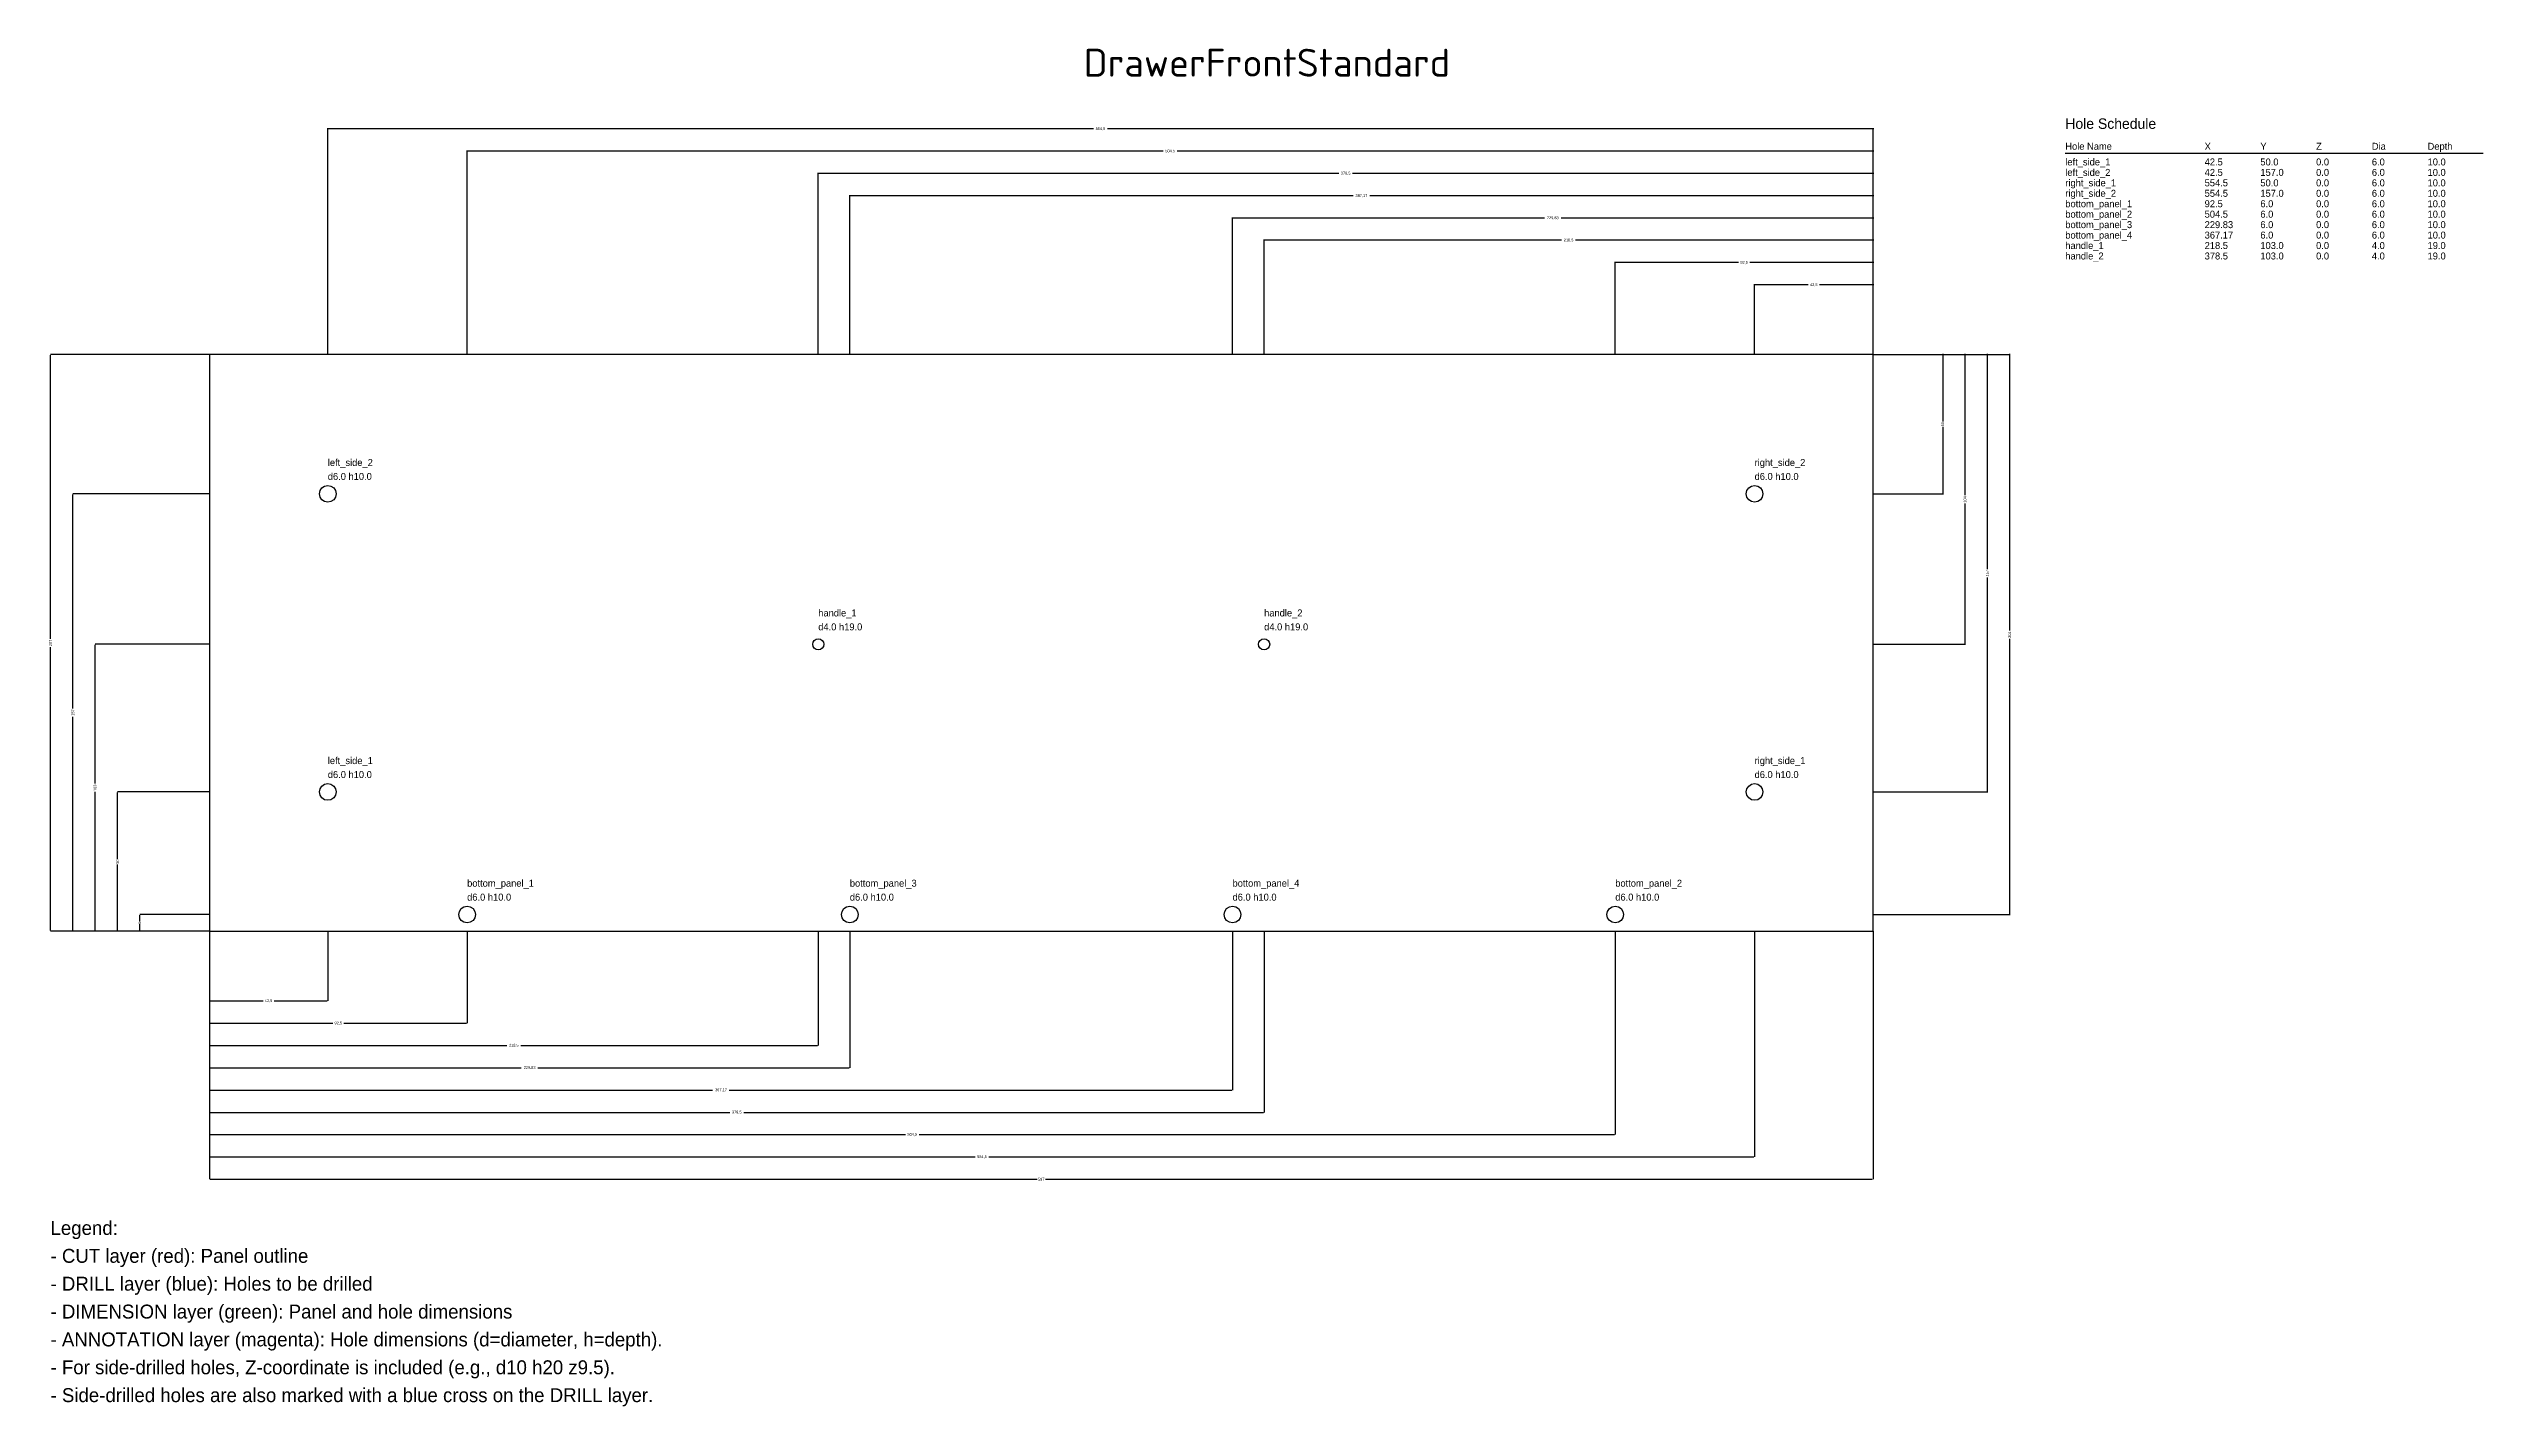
# Model space of a CAD drawing. Header units: millimetres. Extents: x -58 to 816, y -171 to 317.
import ezdxf
from ezdxf.enums import TextEntityAlignment as Align

# ---------------------------------------------------------------- set-up
doc = ezdxf.new("R2010")
doc.units = ezdxf.units.MM
for name, color, linetype in [('ANNOTATION', 6, 'Continuous'), ('CUT', 1, 'Continuous'), ('DIMENSION', 3, 'Continuous')]:
    doc.layers.add(name, color=color, linetype=linetype)
doc.styles.add('Title', font='ISOCPEUR.ttf')
doc.dimstyles.get("Standard").update_dxf_attribs({"dimtxt": 2.5, "dimasz": 2.5, "dimexe": 1.25, "dimexo": 0.625, "dimtad": 1, "dimtxsty": 'Standard', "dimcen": 2.5, "dimazin": 3, "dimtfac": 1, "dimtmove": 0, "dimatfit": 3})

# ---------------------------------------------------------------- blocks, each defined once
blk = doc.blocks.new('_CLOSEDFILLED')
at = {"color": 0, "linetype": 'ByBlock'}
blk.add_solid([(-1, 0.2), (0, 0), (-1, -0.2)], dxfattribs=at)
blk = doc.blocks.new('*D0')
for p, q in [((0, 0), (0, -25)), ((42.5, 0), (42.5, -25)), ((0.25, -25), (19.25, -25)), ((23.25, -25), (42.25, -25))]:
    blk.add_line(p, q)
at = {"layer": 'Defpoints'}
for p in [(0, 0), (42.5, 0), (0, -25)]:
    blk.add_point(p, dxfattribs=at)
at = {"layer": 'DIMENSION', "xscale": 0.25, "yscale": 0.25, "rotation": 180}
blk.add_blockref('_CLOSEDFILLED', (0, -25), dxfattribs=at)
at = {"layer": 'DIMENSION', "xscale": 0.25, "yscale": 0.25}
blk.add_blockref('_CLOSEDFILLED', (42.5, -25), dxfattribs=at)
at = {"layer": 'DIMENSION', "insert": (21.25, -25), "char_height": 1, "attachment_point": 5}
blk.add_mtext('42,5', dxfattribs=at)
blk = doc.blocks.new('*D2')
for p, q in [((0, 0), (0, -33)), ((92.5, 0), (92.5, -33)), ((0.25, -33), (44.25, -33)), ((48.25, -33), (92.25, -33))]:
    blk.add_line(p, q)
at = {"layer": 'Defpoints'}
for p in [(0, 0), (92.5, 0), (0, -33)]:
    blk.add_point(p, dxfattribs=at)
at = {"layer": 'DIMENSION', "xscale": 0.25, "yscale": 0.25, "rotation": 180}
blk.add_blockref('_CLOSEDFILLED', (0, -33), dxfattribs=at)
at = {"layer": 'DIMENSION', "xscale": 0.25, "yscale": 0.25}
blk.add_blockref('_CLOSEDFILLED', (92.5, -33), dxfattribs=at)
at = {"layer": 'DIMENSION', "insert": (46.25, -33), "char_height": 1, "attachment_point": 5}
blk.add_mtext('92,5', dxfattribs=at)
blk = doc.blocks.new('*D3')
for p, q in [((0, 0), (0, -41)), ((218.5, 0), (218.5, -41)), ((0.25, -41), (106.75, -41)), ((111.75, -41), (218.25, -41))]:
    blk.add_line(p, q)
at = {"layer": 'Defpoints'}
for p in [(0, 0), (218.5, 0), (0, -41)]:
    blk.add_point(p, dxfattribs=at)
at = {"layer": 'DIMENSION', "xscale": 0.25, "yscale": 0.25, "rotation": 180}
blk.add_blockref('_CLOSEDFILLED', (0, -41), dxfattribs=at)
at = {"layer": 'DIMENSION', "xscale": 0.25, "yscale": 0.25}
blk.add_blockref('_CLOSEDFILLED', (218.5, -41), dxfattribs=at)
at = {"layer": 'DIMENSION', "insert": (109.25, -41), "char_height": 1, "attachment_point": 5}
blk.add_mtext('218,5', dxfattribs=at)
blk = doc.blocks.new('*D4')
for p, q in [((0, 0), (0, -49)), ((229.83, 0), (229.83, -49)), ((0.25, -49), (111.915, -49)), ((117.915, -49), (229.58, -49))]:
    blk.add_line(p, q)
at = {"layer": 'Defpoints'}
for p in [(0, 0), (229.83, 0), (0, -49)]:
    blk.add_point(p, dxfattribs=at)
at = {"layer": 'DIMENSION', "xscale": 0.25, "yscale": 0.25, "rotation": 180}
blk.add_blockref('_CLOSEDFILLED', (0, -49), dxfattribs=at)
at = {"layer": 'DIMENSION', "xscale": 0.25, "yscale": 0.25}
blk.add_blockref('_CLOSEDFILLED', (229.83, -49), dxfattribs=at)
at = {"layer": 'DIMENSION', "insert": (114.915, -49), "char_height": 1, "attachment_point": 5}
blk.add_mtext('229,83', dxfattribs=at)
blk = doc.blocks.new('*D5')
for p, q in [((0, 0), (0, -57)), ((367.17, 0), (367.17, -57)), ((0.25, -57), (180.585, -57)), ((186.585, -57), (366.92, -57))]:
    blk.add_line(p, q)
at = {"layer": 'Defpoints'}
for p in [(0, 0), (367.17, 0), (0, -57)]:
    blk.add_point(p, dxfattribs=at)
at = {"layer": 'DIMENSION', "xscale": 0.25, "yscale": 0.25, "rotation": 180}
blk.add_blockref('_CLOSEDFILLED', (0, -57), dxfattribs=at)
at = {"layer": 'DIMENSION', "xscale": 0.25, "yscale": 0.25}
blk.add_blockref('_CLOSEDFILLED', (367.17, -57), dxfattribs=at)
at = {"layer": 'DIMENSION', "insert": (183.585, -57), "char_height": 1, "attachment_point": 5}
blk.add_mtext('367,17', dxfattribs=at)
blk = doc.blocks.new('*D6')
for p, q in [((0, 0), (0, -65)), ((378.5, 0), (378.5, -65)), ((0.25, -65), (186.75, -65)), ((191.75, -65), (378.25, -65))]:
    blk.add_line(p, q)
at = {"layer": 'Defpoints'}
for p in [(0, 0), (378.5, 0), (0, -65)]:
    blk.add_point(p, dxfattribs=at)
at = {"layer": 'DIMENSION', "xscale": 0.25, "yscale": 0.25, "rotation": 180}
blk.add_blockref('_CLOSEDFILLED', (0, -65), dxfattribs=at)
at = {"layer": 'DIMENSION', "xscale": 0.25, "yscale": 0.25}
blk.add_blockref('_CLOSEDFILLED', (378.5, -65), dxfattribs=at)
at = {"layer": 'DIMENSION', "insert": (189.25, -65), "char_height": 1, "attachment_point": 5}
blk.add_mtext('378,5', dxfattribs=at)
blk = doc.blocks.new('*D7')
for p, q in [((0, 0), (0, -73)), ((504.5, 0), (504.5, -73)), ((0.25, -73), (249.75, -73)), ((254.75, -73), (504.25, -73))]:
    blk.add_line(p, q)
at = {"layer": 'Defpoints'}
for p in [(0, 0), (504.5, 0), (0, -73)]:
    blk.add_point(p, dxfattribs=at)
at = {"layer": 'DIMENSION', "xscale": 0.25, "yscale": 0.25, "rotation": 180}
blk.add_blockref('_CLOSEDFILLED', (0, -73), dxfattribs=at)
at = {"layer": 'DIMENSION', "xscale": 0.25, "yscale": 0.25}
blk.add_blockref('_CLOSEDFILLED', (504.5, -73), dxfattribs=at)
at = {"layer": 'DIMENSION', "insert": (252.25, -73), "char_height": 1, "attachment_point": 5}
blk.add_mtext('504,5', dxfattribs=at)
blk = doc.blocks.new('*D8')
for p, q in [((0, 0), (0, -81)), ((554.5, 0), (554.5, -81)), ((0.25, -81), (274.75, -81)), ((279.75, -81), (554.25, -81))]:
    blk.add_line(p, q)
at = {"layer": 'Defpoints'}
for p in [(0, 0), (554.5, 0), (0, -81)]:
    blk.add_point(p, dxfattribs=at)
at = {"layer": 'DIMENSION', "xscale": 0.25, "yscale": 0.25, "rotation": 180}
blk.add_blockref('_CLOSEDFILLED', (0, -81), dxfattribs=at)
at = {"layer": 'DIMENSION', "xscale": 0.25, "yscale": 0.25}
blk.add_blockref('_CLOSEDFILLED', (554.5, -81), dxfattribs=at)
at = {"layer": 'DIMENSION', "insert": (277.25, -81), "char_height": 1, "attachment_point": 5}
blk.add_mtext('554,5', dxfattribs=at)
blk = doc.blocks.new('*D9')
for p, q in [((0, 0), (0, -89)), ((597, 0), (597, -89)), ((0.25, -89), (297, -89)), ((300, -89), (596.75, -89))]:
    blk.add_line(p, q)
at = {"layer": 'Defpoints'}
for p in [(0, 0), (597, 0), (0, -89)]:
    blk.add_point(p, dxfattribs=at)
at = {"layer": 'DIMENSION', "xscale": 0.25, "yscale": 0.25, "rotation": 180}
blk.add_blockref('_CLOSEDFILLED', (0, -89), dxfattribs=at)
at = {"layer": 'DIMENSION', "xscale": 0.25, "yscale": 0.25}
blk.add_blockref('_CLOSEDFILLED', (597, -89), dxfattribs=at)
at = {"layer": 'DIMENSION', "insert": (298.5, -89), "char_height": 1, "attachment_point": 5}
blk.add_mtext('597', dxfattribs=at)
blk = doc.blocks.new('*D10')
for p, q in [((573.75, 232), (554.25, 232)), ((554.5, 207), (554.5, 232)), ((597.25, 232), (577.75, 232)), ((597, 207), (597, 232))]:
    blk.add_line(p, q)
at = {"layer": 'Defpoints'}
for p in [(597, 232), (554.5, 207), (597, 207)]:
    blk.add_point(p, dxfattribs=at)
at = {"layer": 'DIMENSION', "xscale": 0.25, "yscale": 0.25}
blk.add_blockref('_CLOSEDFILLED', (554.5, 232), dxfattribs=at)
at = {"layer": 'DIMENSION', "xscale": 0.25, "yscale": 0.25, "rotation": 180}
blk.add_blockref('_CLOSEDFILLED', (597, 232), dxfattribs=at)
at = {"layer": 'DIMENSION', "insert": (575.75, 232), "char_height": 1, "attachment_point": 5}
blk.add_mtext('42,5', dxfattribs=at)
blk = doc.blocks.new('*D11')
for p, q in [((548.75, 240), (504.25, 240)), ((504.5, 207), (504.5, 240)), ((597.25, 240), (552.75, 240)), ((597, 207), (597, 240))]:
    blk.add_line(p, q)
at = {"layer": 'Defpoints'}
for p in [(597, 240), (504.5, 207), (597, 207)]:
    blk.add_point(p, dxfattribs=at)
at = {"layer": 'DIMENSION', "xscale": 0.25, "yscale": 0.25}
blk.add_blockref('_CLOSEDFILLED', (504.5, 240), dxfattribs=at)
at = {"layer": 'DIMENSION', "xscale": 0.25, "yscale": 0.25, "rotation": 180}
blk.add_blockref('_CLOSEDFILLED', (597, 240), dxfattribs=at)
at = {"layer": 'DIMENSION', "insert": (550.75, 240), "char_height": 1, "attachment_point": 5}
blk.add_mtext('92,5', dxfattribs=at)
blk = doc.blocks.new('*D12')
for p, q in [((485.25, 248), (378.25, 248)), ((378.5, 207), (378.5, 248)), ((597.25, 248), (490.25, 248)), ((597, 207), (597, 248))]:
    blk.add_line(p, q)
at = {"layer": 'Defpoints'}
for p in [(597, 248), (378.5, 207), (597, 207)]:
    blk.add_point(p, dxfattribs=at)
at = {"layer": 'DIMENSION', "xscale": 0.25, "yscale": 0.25}
blk.add_blockref('_CLOSEDFILLED', (378.5, 248), dxfattribs=at)
at = {"layer": 'DIMENSION', "xscale": 0.25, "yscale": 0.25, "rotation": 180}
blk.add_blockref('_CLOSEDFILLED', (597, 248), dxfattribs=at)
at = {"layer": 'DIMENSION', "insert": (487.75, 248), "char_height": 1, "attachment_point": 5}
blk.add_mtext('218,5', dxfattribs=at)
blk = doc.blocks.new('*D13')
for p, q in [((479.085, 256), (366.92, 256)), ((367.17, 207), (367.17, 256)), ((597.25, 256), (485.085, 256)), ((597, 207), (597, 256))]:
    blk.add_line(p, q)
at = {"layer": 'Defpoints'}
for p in [(597, 256), (367.17, 207), (597, 207)]:
    blk.add_point(p, dxfattribs=at)
at = {"layer": 'DIMENSION', "xscale": 0.25, "yscale": 0.25}
blk.add_blockref('_CLOSEDFILLED', (367.17, 256), dxfattribs=at)
at = {"layer": 'DIMENSION', "xscale": 0.25, "yscale": 0.25, "rotation": 180}
blk.add_blockref('_CLOSEDFILLED', (597, 256), dxfattribs=at)
at = {"layer": 'DIMENSION', "insert": (482.085, 256), "char_height": 1, "attachment_point": 5}
blk.add_mtext('229,83', dxfattribs=at)
blk = doc.blocks.new('*D14')
for p, q in [((410.415, 264), (229.58, 264)), ((229.83, 207), (229.83, 264)), ((597.25, 264), (416.415, 264)), ((597, 207), (597, 264))]:
    blk.add_line(p, q)
at = {"layer": 'Defpoints'}
for p in [(597, 264), (229.83, 207), (597, 207)]:
    blk.add_point(p, dxfattribs=at)
at = {"layer": 'DIMENSION', "xscale": 0.25, "yscale": 0.25}
blk.add_blockref('_CLOSEDFILLED', (229.83, 264), dxfattribs=at)
at = {"layer": 'DIMENSION', "xscale": 0.25, "yscale": 0.25, "rotation": 180}
blk.add_blockref('_CLOSEDFILLED', (597, 264), dxfattribs=at)
at = {"layer": 'DIMENSION', "insert": (413.415, 264), "char_height": 1, "attachment_point": 5}
blk.add_mtext('367,17', dxfattribs=at)
blk = doc.blocks.new('*D15')
for p, q in [((405.25, 272), (218.25, 272)), ((218.5, 207), (218.5, 272)), ((597.25, 272), (410.25, 272)), ((597, 207), (597, 272))]:
    blk.add_line(p, q)
at = {"layer": 'Defpoints'}
for p in [(597, 272), (218.5, 207), (597, 207)]:
    blk.add_point(p, dxfattribs=at)
at = {"layer": 'DIMENSION', "xscale": 0.25, "yscale": 0.25}
blk.add_blockref('_CLOSEDFILLED', (218.5, 272), dxfattribs=at)
at = {"layer": 'DIMENSION', "xscale": 0.25, "yscale": 0.25, "rotation": 180}
blk.add_blockref('_CLOSEDFILLED', (597, 272), dxfattribs=at)
at = {"layer": 'DIMENSION', "insert": (407.75, 272), "char_height": 1, "attachment_point": 5}
blk.add_mtext('378,5', dxfattribs=at)
blk = doc.blocks.new('*D16')
for p, q in [((342.25, 280), (92.25, 280)), ((92.5, 207), (92.5, 280)), ((597.25, 280), (347.25, 280)), ((597, 207), (597, 280))]:
    blk.add_line(p, q)
at = {"layer": 'Defpoints'}
for p in [(597, 280), (92.5, 207), (597, 207)]:
    blk.add_point(p, dxfattribs=at)
at = {"layer": 'DIMENSION', "xscale": 0.25, "yscale": 0.25}
blk.add_blockref('_CLOSEDFILLED', (92.5, 280), dxfattribs=at)
at = {"layer": 'DIMENSION', "xscale": 0.25, "yscale": 0.25, "rotation": 180}
blk.add_blockref('_CLOSEDFILLED', (597, 280), dxfattribs=at)
at = {"layer": 'DIMENSION', "insert": (344.75, 280), "char_height": 1, "attachment_point": 5}
blk.add_mtext('504,5', dxfattribs=at)
blk = doc.blocks.new('*D17')
for p, q in [((317.25, 288), (42.25, 288)), ((42.5, 207), (42.5, 288)), ((597.25, 288), (322.25, 288)), ((597, 207), (597, 288))]:
    blk.add_line(p, q)
at = {"layer": 'Defpoints'}
for p in [(597, 288), (42.5, 207), (597, 207)]:
    blk.add_point(p, dxfattribs=at)
at = {"layer": 'DIMENSION', "xscale": 0.25, "yscale": 0.25}
blk.add_blockref('_CLOSEDFILLED', (42.5, 288), dxfattribs=at)
at = {"layer": 'DIMENSION', "xscale": 0.25, "yscale": 0.25, "rotation": 180}
blk.add_blockref('_CLOSEDFILLED', (597, 288), dxfattribs=at)
at = {"layer": 'DIMENSION', "insert": (319.75, 288), "char_height": 1, "attachment_point": 5}
blk.add_mtext('554,5', dxfattribs=at)
blk = doc.blocks.new('*D18')
for p, q in [((0, 6), (-25, 6)), ((-25, 3.5), (-25, 5.75)), ((-25, 0.25), (-25, 2.5)), ((0, 0), (-25, 0))]:
    blk.add_line(p, q)
at = {"layer": 'Defpoints'}
for p in [(-25, 0), (0, 6), (0, 0)]:
    blk.add_point(p, dxfattribs=at)
at = {"layer": 'DIMENSION', "xscale": 0.25, "yscale": 0.25}
for p, rotation in [((-25, 6), 90), ((-25, 0), 270)]:
    blk.add_blockref('_CLOSEDFILLED', p, dxfattribs=dict(at, rotation=rotation))
at = {"layer": 'DIMENSION', "insert": (-25, 3), "char_height": 1, "attachment_point": 5, "rotation": 90}
blk.add_mtext('6', dxfattribs=at)
blk = doc.blocks.new('*D19')
for p, q in [((0, 50), (-33, 50)), ((-33, 26), (-33, 49.75)), ((-33, 0.25), (-33, 24)), ((0, 0), (-33, 0))]:
    blk.add_line(p, q)
at = {"layer": 'Defpoints'}
for p in [(0, 50), (-33, 0), (0, 0)]:
    blk.add_point(p, dxfattribs=at)
at = {"layer": 'DIMENSION', "xscale": 0.25, "yscale": 0.25}
for p, rotation in [((-33, 50), 90), ((-33, 0), 270)]:
    blk.add_blockref('_CLOSEDFILLED', p, dxfattribs=dict(at, rotation=rotation))
at = {"layer": 'DIMENSION', "insert": (-33, 25), "char_height": 1, "attachment_point": 5, "rotation": 90}
blk.add_mtext('50', dxfattribs=at)
blk = doc.blocks.new('*D20')
for p, q in [((0, 103), (-41, 103)), ((-41, 53), (-41, 102.75)), ((-41, 0.25), (-41, 50)), ((0, 0), (-41, 0))]:
    blk.add_line(p, q)
at = {"layer": 'Defpoints'}
for p in [(0, 103), (-41, 0), (0, 0)]:
    blk.add_point(p, dxfattribs=at)
at = {"layer": 'DIMENSION', "xscale": 0.25, "yscale": 0.25}
for p, rotation in [((-41, 103), 90), ((-41, 0), 270)]:
    blk.add_blockref('_CLOSEDFILLED', p, dxfattribs=dict(at, rotation=rotation))
at = {"layer": 'DIMENSION', "insert": (-41, 51.5), "char_height": 1, "attachment_point": 5, "rotation": 90}
blk.add_mtext('103', dxfattribs=at)
blk = doc.blocks.new('*D21')
for p, q in [((0, 157), (-49, 157)), ((-49, 80), (-49, 156.75)), ((-49, 0.25), (-49, 77)), ((0, 0), (-49, 0))]:
    blk.add_line(p, q)
at = {"layer": 'Defpoints'}
for p in [(0, 157), (-49, 0), (0, 0)]:
    blk.add_point(p, dxfattribs=at)
at = {"layer": 'DIMENSION', "xscale": 0.25, "yscale": 0.25}
for p, rotation in [((-49, 157), 90), ((-49, 0), 270)]:
    blk.add_blockref('_CLOSEDFILLED', p, dxfattribs=dict(at, rotation=rotation))
at = {"layer": 'DIMENSION', "insert": (-49, 78.5), "char_height": 1, "attachment_point": 5, "rotation": 90}
blk.add_mtext('157', dxfattribs=at)
blk = doc.blocks.new('*D22')
for p, q in [((0, 207), (-57, 207)), ((-57, 105), (-57, 206.75)), ((-57, 0.25), (-57, 102)), ((0, 0), (-57, 0))]:
    blk.add_line(p, q)
at = {"layer": 'Defpoints'}
for p in [(0, 207), (-57, 0), (0, 0)]:
    blk.add_point(p, dxfattribs=at)
at = {"layer": 'DIMENSION', "xscale": 0.25, "yscale": 0.25}
for p, rotation in [((-57, 207), 90), ((-57, 0), 270)]:
    blk.add_blockref('_CLOSEDFILLED', p, dxfattribs=dict(at, rotation=rotation))
at = {"layer": 'DIMENSION', "insert": (-57, 103.5), "char_height": 1, "attachment_point": 5, "rotation": 90}
blk.add_mtext('207', dxfattribs=at)
blk = doc.blocks.new('*D23')
for p, q in [((597, 207), (622, 207)), ((622, 207.25), (622, 183)), ((622, 181), (622, 156.75)), ((597, 157), (622, 157))]:
    blk.add_line(p, q)
at = {"layer": 'Defpoints'}
for p in [(597, 207), (622, 207), (597, 157)]:
    blk.add_point(p, dxfattribs=at)
at = {"layer": 'DIMENSION', "xscale": 0.25, "yscale": 0.25}
for p, rotation in [((622, 207), 270), ((622, 157), 90)]:
    blk.add_blockref('_CLOSEDFILLED', p, dxfattribs=dict(at, rotation=rotation))
at = {"layer": 'DIMENSION', "insert": (622, 182), "char_height": 1, "attachment_point": 5, "rotation": 90}
blk.add_mtext('50', dxfattribs=at)
blk = doc.blocks.new('*D24')
for p, q in [((597, 207), (630, 207)), ((630, 207.25), (630, 156.5)), ((630, 153.5), (630, 102.75)), ((597, 103), (630, 103))]:
    blk.add_line(p, q)
at = {"layer": 'Defpoints'}
for p in [(597, 207), (630, 207), (597, 103)]:
    blk.add_point(p, dxfattribs=at)
at = {"layer": 'DIMENSION', "xscale": 0.25, "yscale": 0.25}
for p, rotation in [((630, 207), 270), ((630, 103), 90)]:
    blk.add_blockref('_CLOSEDFILLED', p, dxfattribs=dict(at, rotation=rotation))
at = {"layer": 'DIMENSION', "insert": (630, 155), "char_height": 1, "attachment_point": 5, "rotation": 90}
blk.add_mtext('104', dxfattribs=at)
blk = doc.blocks.new('*D25')
for p, q in [((597, 207), (638, 207)), ((638, 207.25), (638, 130)), ((638, 127), (638, 49.75)), ((597, 50), (638, 50))]:
    blk.add_line(p, q)
at = {"layer": 'Defpoints'}
for p in [(597, 207), (638, 207), (597, 50)]:
    blk.add_point(p, dxfattribs=at)
at = {"layer": 'DIMENSION', "xscale": 0.25, "yscale": 0.25}
for p, rotation in [((638, 207), 270), ((638, 50), 90)]:
    blk.add_blockref('_CLOSEDFILLED', p, dxfattribs=dict(at, rotation=rotation))
at = {"layer": 'DIMENSION', "insert": (638, 128.5), "char_height": 1, "attachment_point": 5, "rotation": 90}
blk.add_mtext('157', dxfattribs=at)
blk = doc.blocks.new('*D26')
for p, q in [((597, 207), (646, 207)), ((646, 207.25), (646, 108)), ((646, 105), (646, 5.75)), ((597, 6), (646, 6))]:
    blk.add_line(p, q)
at = {"layer": 'Defpoints'}
for p in [(597, 207), (646, 207), (597, 6)]:
    blk.add_point(p, dxfattribs=at)
at = {"layer": 'DIMENSION', "xscale": 0.25, "yscale": 0.25}
for p, rotation in [((646, 207), 270), ((646, 6), 90)]:
    blk.add_blockref('_CLOSEDFILLED', p, dxfattribs=dict(at, rotation=rotation))
at = {"layer": 'DIMENSION', "insert": (646, 106.5), "char_height": 1, "attachment_point": 5, "rotation": 90}
blk.add_mtext('201', dxfattribs=at)

msp = doc.modelspace()

# ---------------------------------------------------------------- linework, layer by layer
at = {"layer": 'ANNOTATION'}
msp.add_line((666, 279.25), (816, 279.25), dxfattribs=at)
at = {"layer": 'CUT'}
for p, q in [((597, 207), (0, 207)), ((0, 207), (0, 0)), ((597, 0), (597, 207)), ((39.5, 157), (39.7284, 158.148)), ((39.7284, 158.148), (40.3787, 159.121)), ((40.3787, 159.121), (41.3519, 159.772)), ((41.3519, 159.772), (42.5, 160)), ((42.5, 160), (43.648, 159.772)), ((43.648, 159.772), (44.6213, 159.121)), ((44.6213, 159.121), (45.2716, 158.148)), ((45.2716, 158.148), (45.5, 157)), ((551.5, 157), (551.728, 158.148)), ((551.728, 158.148), (552.379, 159.121)), ((552.379, 159.121), (553.352, 159.772)), ((553.352, 159.772), (554.5, 160)), ((554.5, 160), (555.648, 159.772)), ((555.648, 159.772), (556.621, 159.121)), ((556.621, 159.121), (557.272, 158.148)), ((557.272, 158.148), (557.5, 157)), ((39.7284, 155.852), (39.5, 157)), ((40.3787, 154.879), (39.7284, 155.852)), ((41.3519, 154.228), (40.3787, 154.879)), ((42.5, 154), (41.3519, 154.228)), ((43.648, 154.228), (42.5, 154)), ((44.6213, 154.879), (43.648, 154.228)), ((45.2716, 155.852), (44.6213, 154.879)), ((45.5, 157), (45.2716, 155.852)), ((551.728, 155.852), (551.5, 157)), ((552.379, 154.879), (551.728, 155.852)), ((553.352, 154.228), (552.379, 154.879)), ((554.5, 154), (553.352, 154.228)), ((555.648, 154.228), (554.5, 154)), ((556.621, 154.879), (555.648, 154.228)), ((557.272, 155.852), (556.621, 154.879)), ((557.5, 157), (557.272, 155.852)), ((217.086, 104.414), (217.735, 104.848)), ((217.735, 104.848), (218.5, 105)), ((218.5, 105), (219.265, 104.848)), ((219.265, 104.848), (219.914, 104.414)), ((377.086, 104.414), (377.735, 104.848)), ((377.735, 104.848), (378.5, 105)), ((378.5, 105), (379.265, 104.848)), ((379.265, 104.848), (379.914, 104.414)), ((216.5, 103), (216.652, 103.765)), ((216.652, 102.235), (216.5, 103)), ((216.652, 103.765), (217.086, 104.414)), ((217.086, 101.586), (216.652, 102.235)), ((217.735, 101.152), (217.086, 101.586)), ((218.5, 101), (217.735, 101.152)), ((219.265, 101.152), (218.5, 101)), ((219.914, 101.586), (219.265, 101.152)), ((219.914, 104.414), (220.348, 103.765)), ((220.348, 102.235), (219.914, 101.586)), ((220.348, 103.765), (220.5, 103)), ((220.5, 103), (220.348, 102.235)), ((376.5, 103), (376.652, 103.765)), ((376.652, 102.235), (376.5, 103)), ((376.652, 103.765), (377.086, 104.414)), ((377.086, 101.586), (376.652, 102.235)), ((377.735, 101.152), (377.086, 101.586)), ((378.5, 101), (377.735, 101.152)), ((379.265, 101.152), (378.5, 101)), ((379.914, 101.586), (379.265, 101.152)), ((379.914, 104.414), (380.348, 103.765)), ((380.348, 102.235), (379.914, 101.586)), ((380.348, 103.765), (380.5, 103)), ((380.5, 103), (380.348, 102.235)), ((40.3787, 52.1213), (41.3519, 52.7716)), ((41.3519, 52.7716), (42.5, 53)), ((42.5, 53), (43.648, 52.7716)), ((43.648, 52.7716), (44.6213, 52.1213)), ((552.379, 52.1213), (553.352, 52.7716)), ((553.352, 52.7716), (554.5, 53)), ((554.5, 53), (555.648, 52.7716)), ((555.648, 52.7716), (556.621, 52.1213)), ((39.5, 50), (39.7284, 51.148)), ((39.7284, 48.8519), (39.5, 50)), ((39.7284, 51.148), (40.3787, 52.1213)), ((40.3787, 47.8787), (39.7284, 48.8519)), ((41.3519, 47.2284), (40.3787, 47.8787)), ((42.5, 47), (41.3519, 47.2284)), ((43.648, 47.2284), (42.5, 47)), ((44.6213, 47.8787), (43.648, 47.2284)), ((44.6213, 52.1213), (45.2716, 51.148)), ((45.2716, 48.8519), (44.6213, 47.8787)), ((45.2716, 51.148), (45.5, 50)), ((45.5, 50), (45.2716, 48.8519)), ((551.5, 50), (551.728, 51.148)), ((551.728, 48.8519), (551.5, 50)), ((551.728, 51.148), (552.379, 52.1213)), ((552.379, 47.8787), (551.728, 48.8519)), ((553.352, 47.2284), (552.379, 47.8787)), ((554.5, 47), (553.352, 47.2284)), ((555.648, 47.2284), (554.5, 47)), ((556.621, 47.8787), (555.648, 47.2284)), ((556.621, 52.1213), (557.272, 51.148)), ((557.272, 48.8519), (556.621, 47.8787)), ((557.272, 51.148), (557.5, 50)), ((557.5, 50), (557.272, 48.8519)), ((90.3787, 8.12132), (91.3519, 8.77164)), ((91.3519, 8.77164), (92.5, 9)), ((92.5, 9), (93.648, 8.77164)), ((93.648, 8.77164), (94.6213, 8.12132)), ((227.712, 8.12132), (228.685, 8.77164)), ((228.685, 8.77164), (229.833, 9)), ((229.833, 9), (230.981, 8.77164)), ((230.981, 8.77164), (231.955, 8.12132)), ((365.045, 8.12132), (366.019, 8.77164)), ((366.019, 8.77164), (367.167, 9)), ((367.167, 9), (368.315, 8.77164)), ((368.315, 8.77164), (369.288, 8.12132)), ((502.379, 8.12132), (503.352, 8.77164)), ((503.352, 8.77164), (504.5, 9)), ((504.5, 9), (505.648, 8.77164)), ((505.648, 8.77164), (506.621, 8.12132)), ((0, 0), (597, 0)), ((89.5, 6), (89.7284, 7.14805)), ((89.7284, 4.85195), (89.5, 6)), ((89.7284, 7.14805), (90.3787, 8.12132)), ((90.3787, 3.87868), (89.7284, 4.85195)), ((91.3519, 3.22836), (90.3787, 3.87868)), ((92.5, 3), (91.3519, 3.22836)), ((93.648, 3.22836), (92.5, 3)), ((94.6213, 3.87868), (93.648, 3.22836)), ((94.6213, 8.12132), (95.2716, 7.14805)), ((95.2716, 4.85195), (94.6213, 3.87868)), ((95.2716, 7.14805), (95.5, 6)), ((95.5, 6), (95.2716, 4.85195)), ((226.833, 6), (227.062, 7.14805)), ((227.062, 4.85195), (226.833, 6)), ((227.062, 7.14805), (227.712, 8.12132)), ((227.712, 3.87868), (227.062, 4.85195)), ((228.685, 3.22836), (227.712, 3.87868)), ((229.833, 3), (228.685, 3.22836)), ((230.981, 3.22836), (229.833, 3)), ((231.955, 3.87868), (230.981, 3.22836)), ((231.955, 8.12132), (232.605, 7.14805)), ((232.605, 4.85195), (231.955, 3.87868)), ((232.605, 7.14805), (232.833, 6)), ((232.833, 6), (232.605, 4.85195)), ((364.167, 6), (364.395, 7.14805)), ((364.395, 4.85195), (364.167, 6)), ((364.395, 7.14805), (365.045, 8.12132)), ((365.045, 3.87868), (364.395, 4.85195)), ((366.019, 3.22836), (365.045, 3.87868)), ((367.167, 3), (366.019, 3.22836)), ((368.315, 3.22836), (367.167, 3)), ((369.288, 3.87868), (368.315, 3.22836)), ((369.288, 8.12132), (369.938, 7.14805)), ((369.938, 4.85195), (369.288, 3.87868)), ((369.938, 7.14805), (370.167, 6)), ((370.167, 6), (369.938, 4.85195)), ((501.5, 6), (501.728, 7.14805)), ((501.728, 4.85195), (501.5, 6)), ((501.728, 7.14805), (502.379, 8.12132)), ((502.379, 3.87868), (501.728, 4.85195)), ((503.352, 3.22836), (502.379, 3.87868)), ((504.5, 3), (503.352, 3.22836)), ((505.648, 3.22836), (504.5, 3)), ((506.621, 3.87868), (505.648, 3.22836)), ((506.621, 8.12132), (507.272, 7.14805)), ((507.272, 4.85195), (506.621, 3.87868)), ((507.272, 7.14805), (507.5, 6)), ((507.5, 6), (507.272, 4.85195))]:
    msp.add_line(p, q, dxfattribs=at)

# ---------------------------------------------------------------- texts
at = {"layer": 'ANNOTATION', "style": 'Title'}
msp.add_text('DrawerFrontStandard', height=10, dxfattribs=at).set_placement((379.5, 311.75), align=Align.MIDDLE_CENTER)
at = {"layer": 'ANNOTATION'}
for s, height, p in [('Hole Schedule', 3.75, (666, 288)), ('Hole Name', 2.5, (666, 280.5)), ('X', 2.5, (716, 280.5)), ('Y', 2.5, (736, 280.5)), ('Z', 2.5, (756, 280.5)), ('Dia', 2.5, (776, 280.5)), ('Depth', 2.5, (796, 280.5)), ('left_side_1', 2.5, (666, 274.875)), ('left_side_2', 2.5, (666, 271.125)), ('42.5', 2.5, (716, 274.875)), ('42.5', 2.5, (716, 271.125)), ('50.0', 2.5, (736, 274.875)), ('157.0', 2.5, (736, 271.125)), ('0.0', 2.5, (756, 274.875)), ('0.0', 2.5, (756, 271.125)), ('6.0', 2.5, (776, 274.875)), ('6.0', 2.5, (776, 271.125)), ('10.0', 2.5, (796, 274.875)), ('10.0', 2.5, (796, 271.125)), ('bottom_panel_1', 2.5, (666, 259.875)), ('right_side_1', 2.5, (666, 267.375)), ('right_side_2', 2.5, (666, 263.625)), ('554.5', 2.5, (716, 267.375)), ('554.5', 2.5, (716, 263.625)), ('92.5', 2.5, (716, 259.875)), ('50.0', 2.5, (736, 267.375)), ('6.0', 2.5, (736, 259.875)), ('157.0', 2.5, (736, 263.625)), ('0.0', 2.5, (756, 267.375)), ('0.0', 2.5, (756, 263.625)), ('0.0', 2.5, (756, 259.875)), ('6.0', 2.5, (776, 267.375)), ('6.0', 2.5, (776, 263.625)), ('6.0', 2.5, (776, 259.875)), ('10.0', 2.5, (796, 267.375)), ('10.0', 2.5, (796, 263.625)), ('10.0', 2.5, (796, 259.875)), ('bottom_panel_2', 2.5, (666, 256.125)), ('bottom_panel_3', 2.5, (666, 252.375)), ('504.5', 2.5, (716, 256.125)), ('229.83', 2.5, (716, 252.375)), ('6.0', 2.5, (736, 256.125)), ('6.0', 2.5, (736, 252.375)), ('0.0', 2.5, (756, 256.125)), ('0.0', 2.5, (756, 252.375)), ('6.0', 2.5, (776, 256.125)), ('6.0', 2.5, (776, 252.375)), ('10.0', 2.5, (796, 256.125)), ('10.0', 2.5, (796, 252.375)), ('bottom_panel_4', 2.5, (666, 248.625)), ('handle_1', 2.5, (666, 244.875)), ('367.17', 2.5, (716, 248.625)), ('218.5', 2.5, (716, 244.875)), ('6.0', 2.5, (736, 248.625)), ('103.0', 2.5, (736, 244.875)), ('0.0', 2.5, (756, 248.625)), ('0.0', 2.5, (756, 244.875)), ('4.0', 2.5, (776, 244.875)), ('6.0', 2.5, (776, 248.625)), ('10.0', 2.5, (796, 248.625)), ('19.0', 2.5, (796, 244.875)), ('handle_2', 2.5, (666, 241.125)), ('378.5', 2.5, (716, 241.125)), ('103.0', 2.5, (736, 241.125)), ('0.0', 2.5, (756, 241.125)), ('4.0', 2.5, (776, 241.125)), ('19.0', 2.5, (796, 241.125)), ('left_side_2', 2.5, (42.5, 167)), ('right_side_2', 2.5, (554.5, 167)), ('d6.0 h10.0', 2.5, (42.5, 162)), ('d6.0 h10.0', 2.5, (554.5, 162)), ('handle_1', 2.5, (218.5, 113)), ('handle_2', 2.5, (378.5, 113)), ('d4.0 h19.0', 2.5, (218.5, 108)), ('d4.0 h19.0', 2.5, (378.5, 108)), ('left_side_1', 2.5, (42.5, 60)), ('right_side_1', 2.5, (554.5, 60)), ('d6.0 h10.0', 2.5, (42.5, 55)), ('d6.0 h10.0', 2.5, (554.5, 55)), ('bottom_panel_1', 2.5, (92.5, 16)), ('bottom_panel_3', 2.5, (229.833, 16)), ('bottom_panel_4', 2.5, (367.167, 16)), ('bottom_panel_2', 2.5, (504.5, 16)), ('d6.0 h10.0', 2.5, (92.5, 11)), ('d6.0 h10.0', 2.5, (229.833, 11)), ('d6.0 h10.0', 2.5, (367.167, 11)), ('d6.0 h10.0', 2.5, (504.5, 11)), ('Legend:', 5, (-57, -109)), ('- CUT layer (red): Panel outline', 5, (-57, -119)), ('- DRILL layer (blue): Holes to be drilled', 5, (-57, -129)), ('- DIMENSION layer (green): Panel and hole dimensions', 5, (-57, -139)), ('- ANNOTATION layer (magenta): Hole dimensions (d=diameter, h=depth).', 5, (-57, -149)), ('- For side-drilled holes, Z-coordinate is included (e.g., d10 h20 z9.5).', 5, (-57, -159)), ('- Side-drilled holes are also marked with a blue cross on the DRILL layer.', 5, (-57, -169))]:
    msp.add_text(s, height=height, dxfattribs=at).set_placement(p)

# ---------------------------------------------------------------- dimensions: what is measured, and where the dimension line sits
at = {"layer": 'DIMENSION'}
for base, p1, p2, picture, middle in [((597, 288), (597, 207), (42.5, 207), '*D17', (319.75, 288)), ((597, 280), (597, 207), (92.5, 207), '*D16', (344.75, 280)), ((597, 272), (597, 207), (218.5, 207), '*D15', (407.75, 272)), ((597, 264), (597, 207), (229.83, 207), '*D14', (413.415, 264)), ((597, 256), (597, 207), (367.17, 207), '*D13', (482.085, 256)), ((597, 248), (597, 207), (378.5, 207), '*D12', (487.75, 248)), ((597, 240), (597, 207), (504.5, 207), '*D11', (550.75, 240)), ((597, 232), (597, 207), (554.5, 207), '*D10', (575.75, 232)), ((0, -25), (0, 0), (42.5, 0), '*D0', (21.25, -25)), ((0, -33), (0, 0), (92.5, 0), '*D2', (46.25, -33)), ((0, -41), (0, 0), (218.5, 0), '*D3', (109.25, -41)), ((0, -49), (0, 0), (229.83, 0), '*D4', (114.915, -49)), ((0, -57), (0, 0), (367.17, 0), '*D5', (183.585, -57)), ((0, -65), (0, 0), (378.5, 0), '*D6', (189.25, -65)), ((0, -73), (0, 0), (504.5, 0), '*D7', (252.25, -73)), ((0, -81), (0, 0), (554.5, 0), '*D8', (277.25, -81)), ((0, -89), (0, 0), (597, 0), '*D9', (298.5, -89))]:
    dim = msp.add_linear_dim(base=base, p1=p1, p2=p2, dimstyle='Standard', dxfattribs=at)
    dim.commit()
    dim.dimension.update_dxf_attribs({"geometry": picture, "text_midpoint": middle})
for base, p1, p2, picture, middle in [((-57, 0), (0, 0), (0, 207), '*D22', (-57, 103.5)), ((622, 207), (597, 207), (597, 157), '*D23', (622, 182)), ((630, 207), (597, 207), (597, 103), '*D24', (630, 155)), ((638, 207), (597, 207), (597, 50), '*D25', (638, 128.5)), ((646, 207), (597, 207), (597, 6), '*D26', (646, 106.5)), ((-49, 0), (0, 0), (0, 157), '*D21', (-49, 78.5)), ((-41, 0), (0, 0), (0, 103), '*D20', (-41, 51.5)), ((-33, 0), (0, 0), (0, 50), '*D19', (-33, 25)), ((-25, 0), (0, 0), (0, 6), '*D18', (-25, 3))]:
    dim = msp.add_linear_dim(base=base, p1=p1, p2=p2, angle=90, dimstyle='Standard', dxfattribs=at)
    dim.commit()
    dim.dimension.update_dxf_attribs({"geometry": picture, "text_midpoint": middle})

doc.saveas('drawing.dxf')
